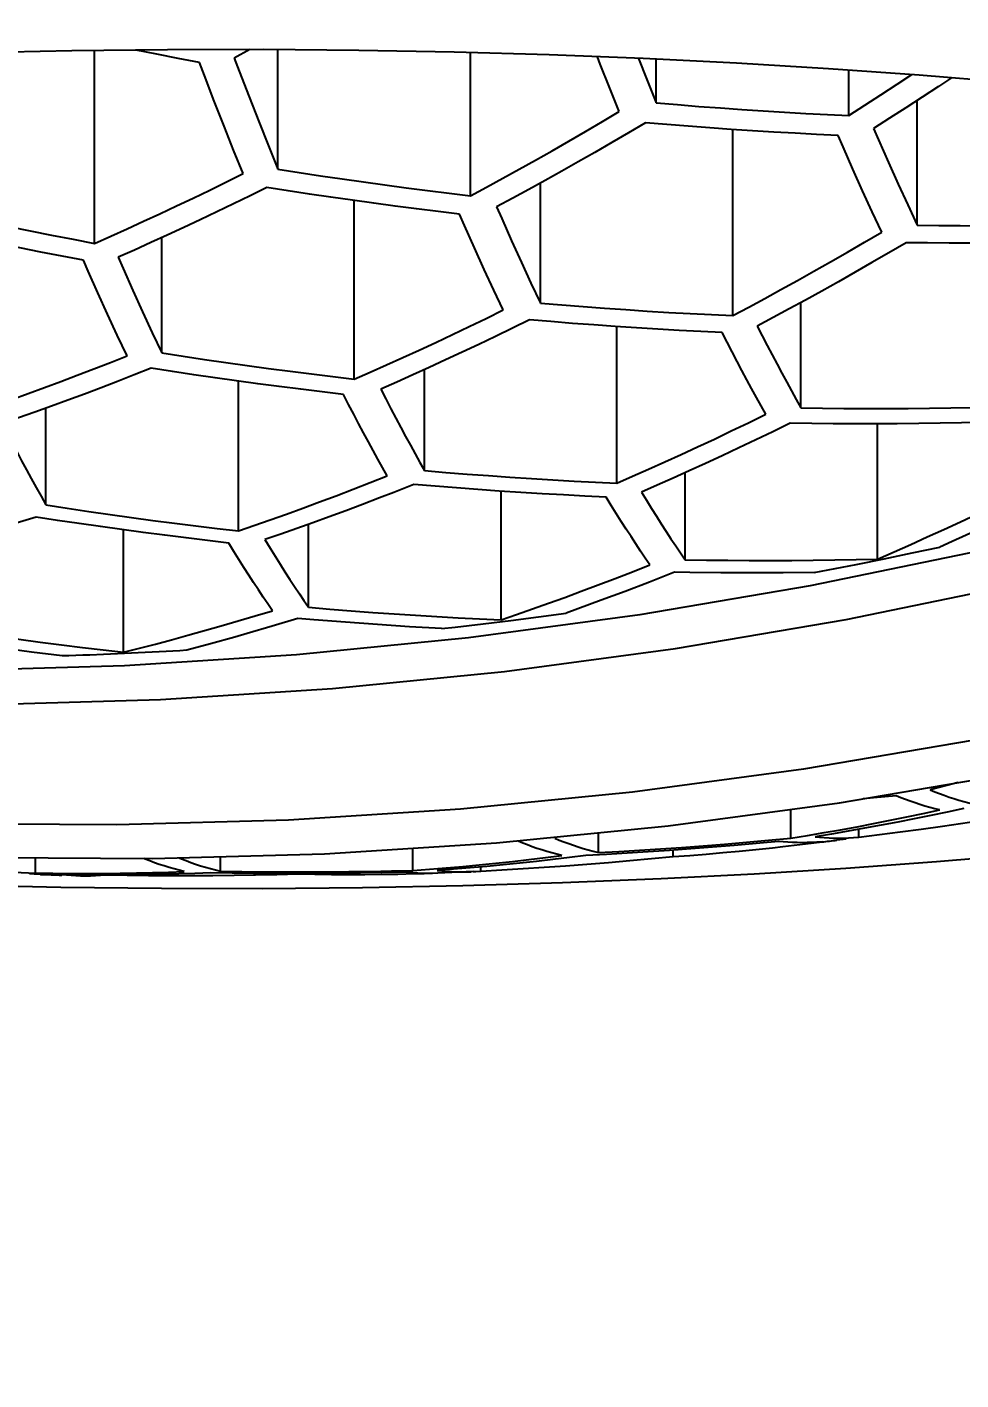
# Model space of a CAD drawing. Header units: millimetres. Extents: x 4859 to 5453, y 1404 to 2244.
# Drawn here: x 5011.84 to 5015.77, y 1857.01 to 1862.71 of the extents above; entities that cross this region are included whole.
import ezdxf

# ---------------------------------------------------------------- set-up
doc = ezdxf.new("R2010")
doc.units = ezdxf.units.MM
doc.styles.get("Standard").update_dxf_attribs({"font": 'arial.ttf'})
doc.dimstyles.new('사본(2) STANDARD', dxfattribs={"dimscale": 0, "dimtxt": 4, "dimasz": 4, "dimexe": 1.25, "dimexo": 0.625, "dimgap": 1.5, "dimtad": 3, "dimtih": 1, "dimtoh": 1, "dimdec": 1, "dimzin": 9, "dimdsep": 46, "dimtxsty": 'Standard', "dimcen": 2.5, "dimclrd": 3, "dimclre": 3, "dimclrt": 4, "dimadec": 0, "dimazin": 0, "dimtfac": 1, "dimtdec": 1, "dimtmove": 0, "dimatfit": 3, "dimfxl": 1.25, "dimtfill": 1, "dimtolj": 1, "dimtzin": 0, "dimarcsym": 0})

# ---------------------------------------------------------------- blocks, each defined once
blk = doc.blocks.new('*D81')
at = {"color": 3, "lineweight": -2, "transparency": 16777216}
for p, q in [((5012.045, 1914.0676), (4931.0962, 1914.0676)), ((4932.3462, 1908.0676), (4932.3462, 1776.681)), ((4932.3462, 1636.1676), (4932.3462, 1767.5541)), ((4987.545, 1630.1676), (4931.0962, 1630.1676))]:
    blk.add_line(p, q, dxfattribs=at)
at = {"color": 3, "transparency": 16777216}
for points in [[(4931.3462, 1908.0676), (4933.3462, 1908.0676), (4932.3462, 1914.0676)], [(4931.3462, 1636.1676), (4933.3462, 1636.1676), (4932.3462, 1630.1676)]]:
    blk.add_solid(points, dxfattribs=at)
at = {"layer": 'Defpoints', "color": 0, "transparency": 16777216}
for p in [(5012.67, 1914.0676), (4932.3462, 1630.1676), (4988.17, 1630.1676)]:
    blk.add_point(p, dxfattribs=at)
at = {"color": 4, "transparency": 16777216, "insert": (4932.3462, 1772.1176), "char_height": 6, "attachment_point": 5, "bg_fill": 3, "box_fill_scale": 1.1, "bg_fill_color": 256, "bg_fill_true_color": 13158600, "bg_fill_transparency": 0}
blk.add_mtext('\\A1;284', dxfattribs=at)
blk = doc.blocks.new('*D82')
at = {"color": 3, "lineweight": -2, "transparency": 16777216}
for p, q in [((5012.045, 1882.1676), (4963.4482, 1882.1676)), ((4964.6982, 1876.1676), (4964.6982, 1760.731)), ((4964.6982, 1636.1676), (4964.6982, 1751.6041)), ((4987.545, 1630.1676), (4963.4482, 1630.1676))]:
    blk.add_line(p, q, dxfattribs=at)
at = {"color": 3, "transparency": 16777216}
for points in [[(4963.6982, 1876.1676), (4965.6982, 1876.1676), (4964.6982, 1882.1676)], [(4963.6982, 1636.1676), (4965.6982, 1636.1676), (4964.6982, 1630.1676)]]:
    blk.add_solid(points, dxfattribs=at)
at = {"layer": 'Defpoints', "color": 0, "transparency": 16777216}
for p in [(5012.67, 1882.1676), (4964.6982, 1630.1676), (4988.17, 1630.1676)]:
    blk.add_point(p, dxfattribs=at)
at = {"color": 4, "transparency": 16777216, "insert": (4964.6982, 1756.1676), "char_height": 6, "attachment_point": 5, "bg_fill": 3, "box_fill_scale": 1.1, "bg_fill_color": 256, "bg_fill_true_color": 13158600, "bg_fill_transparency": 0}
blk.add_mtext('\\A1;252', dxfattribs=at)

msp = doc.modelspace()

# ---------------------------------------------------------------- linework, layer by layer
at = {"color": 7, "linetype": 'Continuous'}
for p, q in [((5012.1215, 1861.7965), (5012.1215, 1862.6093)), ((5012.8329, 1862.613), (5012.4297, 1862.6126)), ((5012.7767, 1862.6129), (5012.7109, 1862.5771)), ((5012.8947, 1862.1093), (5012.8947, 1862.6124)), ((5013.7054, 1861.9974), (5013.7054, 1862.5999)), ((5014.4127, 1862.5757), (5014.4477, 1862.4874)), ((5014.4875, 1862.3888), (5014.4875, 1862.5722)), ((5015.2981, 1862.3357), (5015.2981, 1862.5264)), ((5014.3321, 1862.3517), (5014.2924, 1862.4501)), ((5014.4477, 1862.4874), (5014.4875, 1862.3888)), ((5012.6676, 1862.2911), (5012.6266, 1862.3957)), ((5012.7731, 1862.4143), (5012.8141, 1862.3096)), ((5015.5868, 1861.8731), (5015.5868, 1862.3988)), ((5012.7081, 1862.1894), (5012.6676, 1862.2911)), ((5012.8141, 1862.3096), (5012.8546, 1862.2079)), ((5014.8101, 1861.4922), (5014.8101, 1862.2763)), ((5012.8546, 1862.2079), (5012.8947, 1862.1093)), ((5012.7483, 1862.0907), (5012.7081, 1862.1894)), ((5015.3565, 1862.0175), (5015.3155, 1862.1088)), ((5015.4653, 1862.1379), (5015.5063, 1862.0467)), ((5013.9995, 1861.5453), (5013.9995, 1862.0503)), ((5015.5063, 1862.0467), (5015.5468, 1861.9584)), ((5015.3969, 1861.9292), (5015.3565, 1862.0175)), ((5013.2161, 1861.2246), (5013.2161, 1861.977)), ((5015.4369, 1861.8439), (5015.3969, 1861.9292)), ((5015.5468, 1861.9584), (5015.5868, 1861.8731)), ((5012.4055, 1861.3352), (5012.4055, 1861.8207)), ((5013.7631, 1861.6867), (5013.722, 1861.7774)), ((5013.8787, 1861.8071), (5013.9197, 1861.7163)), ((5013.9197, 1861.7163), (5013.96, 1861.629)), ((5013.8034, 1861.5996), (5013.7631, 1861.6867)), ((5012.177, 1861.4978), (5012.1362, 1861.5877)), ((5012.2838, 1861.5978), (5012.3248, 1861.5076)), ((5013.8429, 1861.5159), (5013.8034, 1861.5996)), ((5013.96, 1861.629), (5013.9995, 1861.5453)), ((5015.097, 1861.1034), (5015.097, 1861.5473)), ((5012.218, 1861.4094), (5012.177, 1861.4978)), ((5012.3248, 1861.5076), (5012.3653, 1861.4201)), ((5012.259, 1861.3227), (5012.218, 1861.4094)), ((5012.3653, 1861.4201), (5012.4055, 1861.3352)), ((5014.3221, 1860.7862), (5014.3221, 1861.446)), ((5013.5115, 1860.8394), (5013.5115, 1861.2646)), ((5012.7281, 1860.5851), (5012.7281, 1861.2161)), ((5011.9174, 1860.6948), (5011.9174, 1861.1021)), ((5015.0519, 1861.0387), (5014.9791, 1861.0032)), ((5015.4196, 1860.4667), (5015.4196, 1861.0363)), ((5014.3221, 1860.7862), (5014.3883, 1860.8152)), ((5014.609, 1860.4634), (5014.609, 1860.8302)), ((5013.4663, 1860.7808), (5013.3819, 1860.7475)), ((5013.834, 1860.2102), (5013.834, 1860.7524)), ((5012.7281, 1860.5851), (5012.8625, 1860.6319)), ((5013.0234, 1860.2633), (5013.0234, 1860.613)), ((5012.2443, 1860.0738), (5012.2443, 1860.5895)), ((5015.5649, 1860.492), (5015.6824, 1860.5171)), ((5015.3297, 1860.444), (5015.4474, 1860.4677)), ((5015.4474, 1860.4677), (5015.5649, 1860.492)), ((5014.5639, 1860.4108), (5014.4594, 1860.3697)), ((5014.891, 1860.4079), (5014.7601, 1860.4084)), ((5015.022, 1860.4084), (5014.891, 1860.4079)), ((5015.1531, 1860.4097), (5015.022, 1860.4084)), ((5014.3567, 1860.3304), (5014.2559, 1860.2926)), ((5014.4594, 1860.3697), (5014.3567, 1860.3304)), ((5012.9783, 1860.2164), (5012.8705, 1860.1838)), ((5013.8749, 1860.2082), (5013.9916, 1860.2233)), ((5013.9916, 1860.2233), (5014.1083, 1860.239)), ((5013.3139, 1860.1903), (5013.1796, 1860.2001)), ((5013.4483, 1860.1815), (5013.3139, 1860.1903)), ((5013.5828, 1860.1736), (5013.4483, 1860.1815)), ((5013.7581, 1860.1939), (5013.8749, 1860.2082)), ((5012.6108, 1860.1094), (5012.5109, 1860.0823)), ((5012.713, 1860.138), (5012.6108, 1860.1094)), ((5011.8562, 1860.0746), (5011.724, 1860.0924)), ((5011.9854, 1860.0581), (5011.8562, 1860.0746)), ((5012.1605, 1860.065), (5012.1021, 1860.0622)), ((5012.2482, 1860.0685), (5012.1605, 1860.065)), ((5012.3358, 1860.073), (5012.2482, 1860.0685)), ((5015.2596, 1859.4395), (5015.978, 1859.5619)), ((5014.5384, 1859.3425), (5015.2596, 1859.4395)), ((5015.5172, 1859.461), (5015.4977, 1859.4689)), ((5015.7829, 1859.4154), (5015.7133, 1859.4004)), ((5015.0548, 1859.2901), (5015.0548, 1859.412)), ((5015.7133, 1859.4004), (5015.6436, 1859.3859)), ((5013.8146, 1859.2708), (5014.5384, 1859.3425)), ((5014.2442, 1859.2302), (5014.2442, 1859.3134)), ((5015.0548, 1859.2901), (5015.1245, 1859.3017)), ((5015.1245, 1859.3017), (5015.1941, 1859.3137)), ((5015.2258, 1859.3076), (5015.1561, 1859.296)), ((5015.34, 1859.2943), (5015.34, 1859.3275)), ((5013.0908, 1859.2247), (5013.8146, 1859.2708)), ((5013.4633, 1859.1543), (5013.4633, 1859.2484)), ((5013.9256, 1859.2696), (5013.9062, 1859.2776)), ((5014.9608, 1859.2814), (5015.0548, 1859.2901)), ((5014.9767, 1859.2503), (5015.0203, 1859.2552)), ((5015.0215, 1859.275), (5015.0021, 1859.2769)), ((5015.0203, 1859.2552), (5015.1161, 1859.2663)), ((5015.1161, 1859.2663), (5015.1859, 1859.2749)), ((5015.2872, 1859.2869), (5015.2486, 1859.282)), ((5011.6431, 1859.2093), (5012.367, 1859.2042)), ((5011.8736, 1859.1436), (5011.8736, 1859.2077)), ((5012.3357, 1859.202), (5012.3298, 1859.2045)), ((5012.367, 1859.2042), (5013.0908, 1859.2247)), ((5012.6527, 1859.1511), (5012.6527, 1859.2123)), ((5014.1219, 1859.2086), (5014.0524, 1859.2003)), ((5014.1914, 1859.2173), (5014.1219, 1859.2086)), ((5014.2779, 1859.222), (5014.1914, 1859.2173)), ((5014.5592, 1859.2128), (5014.5592, 1859.2401)), ((5011.7835, 1859.1478), (5011.8736, 1859.1436)), ((5012.4396, 1859.1331), (5012.5297, 1859.1332)), ((5012.5297, 1859.1332), (5012.6198, 1859.1336)), ((5012.7017, 1859.1432), (5012.6118, 1859.1445)), ((5013.373, 1859.1523), (5013.4633, 1859.1543)), ((5013.3994, 1859.1395), (5013.4686, 1859.141)), ((5013.443, 1859.1458), (5013.4225, 1859.1478)), ((5013.4633, 1859.1543), (5013.5332, 1859.1596)), ((5013.4686, 1859.141), (5013.511, 1859.1422)), ((5013.5452, 1859.1421), (5013.5248, 1859.142)), ((5013.5332, 1859.1596), (5013.603, 1859.1654)), ((5013.5683, 1859.1428), (5013.5452, 1859.1421)), ((5013.7165, 1859.1497), (5013.5683, 1859.1428)), ((5013.7485, 1859.1518), (5013.7485, 1859.1693))]:
    msp.add_line(p, q, dxfattribs=at)
for points in [[(5012.4297, 1862.6126), (5012.027, 1862.6083), (5011.6258, 1862.5999)], [(5012.5644, 1862.5583), (5012.4742, 1862.5757), (5012.3841, 1862.5935), (5012.297, 1862.6112)], [(5014.433, 1862.5749), (5014.0367, 1862.5903), (5013.6373, 1862.6018), (5013.2357, 1862.6094), (5012.8329, 1862.613)], [(5012.6266, 1862.3957), (5012.5852, 1862.5033), (5012.5644, 1862.5583)], [(5012.7109, 1862.5771), (5012.7317, 1862.5221), (5012.7731, 1862.4143)], [(5014.2924, 1862.4501), (5014.252, 1862.5519), (5014.24, 1862.5824)], [(5015.9698, 1862.4747), (5015.5946, 1862.5054), (5015.2128, 1862.5324), (5014.8253, 1862.5556), (5014.433, 1862.5749)], [(5015.2981, 1862.3357), (5015.3657, 1862.3788), (5015.4338, 1862.4227), (5015.5024, 1862.4675), (5015.5633, 1862.5076)], [(5015.7314, 1862.4942), (5015.6762, 1862.4575), (5015.607, 1862.412), (5015.5385, 1862.3673), (5015.4704, 1862.3235), (5015.4029, 1862.2805)], [(5014.4875, 1862.3888), (5014.5776, 1862.3812), (5014.6676, 1862.3739), (5014.7577, 1862.3671), (5014.8478, 1862.3608), (5014.9379, 1862.3549), (5015.0279, 1862.3494), (5015.118, 1862.3444), (5015.2081, 1862.3398), (5015.2981, 1862.3357)], [(5013.7054, 1861.9974), (5013.7733, 1862.034), (5013.8416, 1862.0712), (5013.9104, 1862.1091), (5013.9796, 1862.1478), (5014.0493, 1862.1871), (5014.1194, 1862.2272), (5014.1899, 1862.268), (5014.2608, 1862.3095), (5014.3321, 1862.3517)], [(5014.4424, 1862.3048), (5014.3709, 1862.2625), (5014.2999, 1862.2209), (5014.2294, 1862.18), (5014.1593, 1862.1399), (5014.0896, 1862.1005), (5014.0205, 1862.0619), (5013.9517, 1862.024), (5013.8834, 1861.9867), (5013.8156, 1861.9502)], [(5015.253, 1862.2516), (5015.1629, 1862.2558), (5015.0729, 1862.2604), (5014.9828, 1862.2654), (5014.8927, 1862.2708), (5014.8026, 1862.2768), (5014.7126, 1862.2831), (5014.6225, 1862.2899), (5014.5324, 1862.2971), (5014.4424, 1862.3048)], [(5015.4029, 1862.2805), (5015.4238, 1862.2322), (5015.4653, 1862.1379)], [(5015.3155, 1862.1088), (5015.274, 1862.2032), (5015.253, 1862.2516)], [(5012.8947, 1862.1093), (5012.9846, 1862.0952), (5013.0744, 1862.0814), (5013.1644, 1862.0681), (5013.2544, 1862.0553), (5013.3445, 1862.0428), (5013.4346, 1862.0308), (5013.5248, 1862.0193), (5013.6151, 1862.0081), (5013.7054, 1861.9974)], [(5012.1215, 1861.7965), (5012.1902, 1861.827), (5012.2591, 1861.8579), (5012.3283, 1861.8895), (5012.3977, 1861.9216), (5012.4674, 1861.9543), (5012.5373, 1861.9875), (5012.6074, 1862.0213), (5012.6777, 1862.0557), (5012.7483, 1862.0907)], [(5012.8484, 1862.0321), (5012.7777, 1861.9971), (5012.7073, 1861.9627), (5012.6372, 1861.929), (5012.5672, 1861.8957), (5012.4976, 1861.8631), (5012.4282, 1861.8311), (5012.3591, 1861.7996), (5012.2902, 1861.7686), (5012.2216, 1861.7383)], [(5013.659, 1861.9203), (5013.5687, 1861.931), (5013.4785, 1861.9421), (5013.3883, 1861.9537), (5013.2981, 1861.9657), (5013.2081, 1861.9781), (5013.118, 1861.9909), (5013.0281, 1862.0042), (5012.9382, 1862.0179), (5012.8484, 1862.0321)], [(5011.3109, 1861.9663), (5011.4011, 1861.9456), (5011.4913, 1861.9254), (5011.5814, 1861.9056), (5011.6715, 1861.8863), (5011.7616, 1861.8675), (5011.8516, 1861.8491), (5011.9416, 1861.8311), (5012.0316, 1861.8136), (5012.1215, 1861.7965)], [(5013.8156, 1861.9502), (5013.8368, 1861.9016), (5013.8787, 1861.8071)], [(5012.0752, 1861.7257), (5011.9859, 1861.7426), (5011.8966, 1861.7599), (5011.8072, 1861.7778), (5011.7178, 1861.796), (5011.6283, 1861.8147), (5011.5388, 1861.8338), (5011.4493, 1861.8534), (5011.3597, 1861.8735)], [(5013.722, 1861.7774), (5013.6802, 1861.8717), (5013.659, 1861.9203)], [(5015.5868, 1861.8731), (5015.6771, 1861.872), (5015.7673, 1861.8713), (5015.8575, 1861.8711), (5015.9476, 1861.8713), (5016.0377, 1861.8719), (5016.1277, 1861.873), (5016.2177, 1861.8745), (5016.3076, 1861.8764), (5016.3974, 1861.8788)], [(5014.8101, 1861.4922), (5014.877, 1861.5279), (5014.9446, 1861.5645), (5015.0129, 1861.6018), (5015.0819, 1861.6401), (5015.1515, 1861.6791), (5015.2219, 1861.719), (5015.2929, 1861.7598), (5015.3645, 1861.8014), (5015.4369, 1861.8439)], [(5015.5399, 1861.7994), (5015.4677, 1861.757), (5015.396, 1861.7155), (5015.3251, 1861.6747), (5015.2548, 1861.6349), (5015.1851, 1861.5959), (5015.1161, 1861.5577), (5015.0478, 1861.5204), (5014.9801, 1861.4838), (5014.9132, 1861.4481)], [(5016.3505, 1861.8048), (5016.2607, 1861.8024), (5016.1708, 1861.8005), (5016.0809, 1861.7991), (5015.9909, 1861.798), (5015.9008, 1861.7974), (5015.8107, 1861.7973), (5015.7205, 1861.7976), (5015.6302, 1861.7983), (5015.5399, 1861.7994)], [(5012.1362, 1861.5877), (5012.0955, 1861.6793), (5012.0752, 1861.7257)], [(5012.2216, 1861.7383), (5012.2424, 1861.6907), (5012.2838, 1861.5978)], [(5013.9995, 1861.5453), (5014.0895, 1861.5377), (5014.1796, 1861.5305), (5014.2697, 1861.5237), (5014.3597, 1861.5174), (5014.4498, 1861.5115), (5014.5399, 1861.506), (5014.63, 1861.501), (5014.72, 1861.4963), (5014.8101, 1861.4922)], [(5013.2161, 1861.2246), (5013.2836, 1861.2542), (5013.3516, 1861.2845), (5013.4201, 1861.3155), (5013.4892, 1861.3471), (5013.5589, 1861.3794), (5013.6291, 1861.4125), (5013.6998, 1861.4462), (5013.7711, 1861.4807), (5013.8429, 1861.5159)], [(5013.9544, 1861.4744), (5013.8824, 1861.4391), (5013.811, 1861.4045), (5013.7402, 1861.3707), (5013.67, 1861.3376), (5013.6003, 1861.3052), (5013.5312, 1861.2736), (5013.4628, 1861.2426), (5013.3949, 1861.2123), (5013.3276, 1861.1828)], [(5014.765, 1861.4213), (5014.6749, 1861.4254), (5014.5848, 1861.4301), (5014.4948, 1861.4351), (5014.4047, 1861.4406), (5014.3146, 1861.4465), (5014.2245, 1861.4528), (5014.1345, 1861.4596), (5014.0444, 1861.4668), (5013.9544, 1861.4744)], [(5014.9488, 1861.0764), (5014.9291, 1861.1117), (5014.9092, 1861.1477), (5014.8891, 1861.1845), (5014.8688, 1861.222), (5014.8484, 1861.2603), (5014.8278, 1861.2994), (5014.807, 1861.3392), (5014.7861, 1861.3798), (5014.765, 1861.4213)], [(5014.9132, 1861.4481), (5014.9342, 1861.4068), (5014.9551, 1861.3662), (5014.9759, 1861.3264), (5014.9965, 1861.2874), (5015.0169, 1861.2491), (5015.0372, 1861.2116), (5015.0573, 1861.1748), (5015.0772, 1861.1387), (5015.097, 1861.1034)], [(5011.7049, 1861.1145), (5011.7735, 1861.1388), (5011.8423, 1861.1636), (5011.9113, 1861.1888), (5011.9804, 1861.2146), (5012.0498, 1861.2408), (5012.1194, 1861.2676), (5012.1891, 1861.2949), (5012.259, 1861.3227)], [(5012.4055, 1861.3352), (5012.4953, 1861.3212), (5012.5852, 1861.3077), (5012.6752, 1861.2946), (5012.7652, 1861.2818), (5012.8553, 1861.2696), (5012.9454, 1861.2577), (5013.0356, 1861.2462), (5013.1258, 1861.2352), (5013.2161, 1861.2246)], [(5012.3603, 1861.2705), (5012.2898, 1861.2425), (5012.2195, 1861.215), (5012.1495, 1861.1881), (5012.0796, 1861.1617), (5012.0099, 1861.1358), (5011.9405, 1861.1104), (5011.8713, 1861.0855), (5011.8023, 1861.0611), (5011.7336, 1861.0372)], [(5013.171, 1861.16), (5013.0807, 1861.1706), (5012.9905, 1861.1816), (5012.9003, 1861.193), (5012.8102, 1861.2049), (5012.7201, 1861.2172), (5012.6301, 1861.2299), (5012.5401, 1861.243), (5012.4502, 1861.2565), (5012.3603, 1861.2705)], [(5005.991, 1860.6063), (5006.6844, 1860.4237), (5007.3831, 1860.2664), (5008.0872, 1860.1343), (5008.7976, 1860.0273), (5009.5133, 1859.9456), (5010.2318, 1859.8894), (5010.9529, 1859.8588), (5011.6767, 1859.8538), (5012.4006, 1859.8743), (5013.1244, 1859.9205), (5013.8482, 1859.9923), (5014.5693, 1860.0894), (5015.2877, 1860.2118), (5016.0035, 1860.3596), (5016.7138, 1860.532), (5017.4179, 1860.7291), (5018.1167, 1860.9509), (5018.81, 1861.1974)], [(5013.3276, 1861.1828), (5013.349, 1861.141), (5013.3702, 1861.1001), (5013.3911, 1861.0601), (5013.4118, 1861.0211), (5013.4322, 1860.983), (5013.4524, 1860.9458), (5013.4723, 1860.9095), (5013.492, 1860.874), (5013.5115, 1860.8394)], [(5013.3548, 1860.817), (5013.3354, 1860.8517), (5013.3156, 1860.8872), (5013.2957, 1860.9235), (5013.2755, 1860.9607), (5013.255, 1860.9987), (5013.2344, 1861.0377), (5013.2135, 1861.0776), (5013.1923, 1861.1183), (5013.171, 1861.16)], [(5014.3883, 1860.8152), (5014.4555, 1860.845), (5014.5234, 1860.8756), (5014.5922, 1860.9069), (5014.6619, 1860.9391), (5014.7324, 1860.9722), (5014.8037, 1861.0061), (5014.8758, 1861.0408), (5014.9488, 1861.0764)], [(5015.097, 1861.1034), (5015.1873, 1861.1021), (5015.2775, 1861.1013), (5015.3677, 1861.1009), (5015.4578, 1861.101), (5015.5479, 1861.1014), (5015.6379, 1861.1023), (5015.7279, 1861.1036), (5015.8178, 1861.1054), (5015.9076, 1861.1076)], [(5011.7336, 1861.0372), (5011.7539, 1860.9976), (5011.7743, 1860.9583), (5011.7947, 1860.9194), (5011.8151, 1860.881), (5011.8355, 1860.8429), (5011.856, 1860.8053), (5011.8765, 1860.768), (5011.8969, 1860.7312), (5011.9174, 1860.6948)], [(5015.8625, 1861.0428), (5015.7727, 1861.0406), (5015.6827, 1861.0389), (5015.5928, 1861.0376), (5015.5027, 1861.0367), (5015.4127, 1861.0363), (5015.3225, 1861.0362), (5015.2324, 1861.0366), (5015.1422, 1861.0375), (5015.0519, 1861.0387)], [(5014.9791, 1861.0032), (5014.907, 1860.9686), (5014.8358, 1860.9347), (5014.7653, 1860.9017), (5014.6956, 1860.8696), (5014.6268, 1860.8382), (5014.5588, 1860.8076), (5014.4915, 1860.7778), (5014.4251, 1860.7488)], [(5013.5115, 1860.8394), (5013.6015, 1860.8318), (5013.6916, 1860.8246), (5013.7816, 1860.8179), (5013.8717, 1860.8116), (5013.9618, 1860.8056), (5014.0519, 1860.8002), (5014.1419, 1860.7951), (5014.232, 1860.7905), (5014.3221, 1860.7862)], [(5012.8625, 1860.6319), (5012.9308, 1860.6563), (5012.9997, 1860.6813), (5013.0694, 1860.7071), (5013.1397, 1860.7335), (5013.2107, 1860.7606), (5013.2824, 1860.7885), (5013.3548, 1860.817)], [(5013.3819, 1860.7475), (5013.3217, 1860.7241), (5013.2505, 1860.6968), (5013.1801, 1860.6703), (5013.1104, 1860.6445), (5013.0416, 1860.6195), (5012.9735, 1860.5951), (5012.9061, 1860.5713), (5012.8396, 1860.5483)], [(5014.277, 1860.7276), (5014.1869, 1860.7318), (5014.0968, 1860.7365), (5014.0068, 1860.7415), (5013.9167, 1860.747), (5013.8266, 1860.7529), (5013.7365, 1860.7593), (5013.6465, 1860.766), (5013.5564, 1860.7732), (5013.4663, 1860.7808)], [(5014.4608, 1860.442), (5014.4413, 1860.4707), (5014.4215, 1860.5001), (5014.4016, 1860.5303), (5014.3813, 1860.5612), (5014.3609, 1860.5929), (5014.3403, 1860.6254), (5014.3194, 1860.6586), (5014.2983, 1860.6927), (5014.277, 1860.7276)], [(5014.4251, 1860.7488), (5014.4464, 1860.7141), (5014.4674, 1860.6801), (5014.4882, 1860.6469), (5014.5089, 1860.6145), (5014.5293, 1860.5829), (5014.5495, 1860.5519), (5014.5696, 1860.5217), (5014.5894, 1860.4922), (5014.609, 1860.4634)], [(5015.6988, 1860.5912), (5015.7685, 1860.6234), (5015.8381, 1860.656), (5015.9076, 1860.6889), (5015.977, 1860.7223), (5016.0464, 1860.7561)], [(5019.349, 1860.6892), (5018.6556, 1860.4428), (5017.9568, 1860.221), (5017.2527, 1860.0241), (5016.5423, 1859.8517), (5015.8266, 1859.704), (5015.1082, 1859.5816), (5014.387, 1859.4846), (5013.6632, 1859.4129), (5012.9394, 1859.3668), (5012.2155, 1859.3463), (5011.4917, 1859.3514), (5010.7706, 1859.382), (5010.0522, 1859.4383)], [(5011.9174, 1860.6948), (5012.0077, 1860.6809), (5012.0979, 1860.6674), (5012.1881, 1860.6543), (5012.2782, 1860.6417), (5012.3683, 1860.6295), (5012.4583, 1860.6178), (5012.5483, 1860.6064), (5012.6382, 1860.5955), (5012.7281, 1860.5851)], [(5011.8766, 1860.6434), (5011.8067, 1860.6221), (5011.7369, 1860.6013), (5011.6672, 1860.5809), (5011.5975, 1860.5609), (5011.5278, 1860.5414), (5011.4582, 1860.5223), (5011.3887, 1860.5036), (5011.3192, 1860.4854), (5011.2498, 1860.4676)], [(5012.6872, 1860.5338), (5012.5974, 1860.5443), (5012.5076, 1860.5552), (5012.4176, 1860.5665), (5012.3276, 1860.5782), (5012.2375, 1860.5904), (5012.1474, 1860.603), (5012.0572, 1860.616), (5011.9669, 1860.6295), (5011.8766, 1860.6434)], [(5015.4196, 1860.4667), (5015.4895, 1860.4972), (5015.5594, 1860.5281), (5015.6291, 1860.5595), (5015.6988, 1860.5912)], [(5015.836, 1860.587), (5015.7336, 1860.5402), (5015.6824, 1860.5171)], [(5012.8711, 1860.249), (5012.8517, 1860.2773), (5012.8321, 1860.3064), (5012.8123, 1860.3364), (5012.7921, 1860.3671), (5012.7717, 1860.3987), (5012.751, 1860.4312), (5012.73, 1860.4645), (5012.7087, 1860.4987), (5012.6872, 1860.5338)], [(5012.8396, 1860.5483), (5012.8612, 1860.513), (5012.8826, 1860.4786), (5012.9036, 1860.4451), (5012.9243, 1860.4126), (5012.9448, 1860.381), (5012.9649, 1860.3503), (5012.9847, 1860.3204), (5013.0042, 1860.2915), (5013.0234, 1860.2633)], [(5015.852, 1860.5016), (5015.1363, 1860.3539), (5014.4179, 1860.2315)], [(5014.1021, 1860.3051), (5014.1718, 1860.3308), (5014.2425, 1860.3573), (5014.3142, 1860.3847), (5014.387, 1860.4129), (5014.4608, 1860.442)], [(5014.609, 1860.4634), (5014.6989, 1860.4621), (5014.7888, 1860.4612), (5014.8788, 1860.4607), (5014.9688, 1860.4607), (5015.0589, 1860.461), (5015.149, 1860.4618), (5015.2392, 1860.463), (5015.3294, 1860.4646), (5015.4196, 1860.4667)], [(5015.1531, 1860.4097), (5015.212, 1860.4209), (5015.3297, 1860.444)], [(5014.7601, 1860.4084), (5014.6293, 1860.4097), (5014.5639, 1860.4108)], [(5013.834, 1860.2102), (5013.8995, 1860.2327), (5013.966, 1860.2561), (5014.0335, 1860.2802), (5014.1021, 1860.3051)], [(5014.2559, 1860.2926), (5014.157, 1860.2565), (5014.1083, 1860.239)], [(5014.5086, 1859.1207), (5014.9001, 1859.1407), (5015.2865, 1859.1646), (5015.6671, 1859.1923), (5016.0409, 1859.2237), (5016.4072, 1859.2588), (5016.765, 1859.2974), (5017.1136, 1859.3396), (5017.4522, 1859.3851), (5017.7801, 1859.4339), (5018.0965, 1859.4858), (5018.4006, 1859.5409), (5018.6919, 1859.5988), (5018.9696, 1859.6596), (5019.2331, 1859.7231), (5019.4819, 1859.789), (5019.7153, 1859.8574), (5019.9329, 1859.928), (5020.1341, 1860.0006), (5020.3186, 1860.0752), (5020.4858, 1860.1514), (5020.6354, 1860.2293), (5020.7263, 1860.2826)], [(5012.5155, 1860.1454), (5012.5851, 1860.1649), (5012.6555, 1860.1849), (5012.7266, 1860.2057), (5012.7985, 1860.227), (5012.8711, 1860.249)], [(5014.4179, 1860.2315), (5013.6968, 1860.1344), (5012.973, 1860.0626)], [(5013.1796, 1860.2001), (5013.0454, 1860.2108), (5012.9783, 1860.2164)], [(5013.0234, 1860.2633), (5013.1135, 1860.2558), (5013.2035, 1860.2486), (5013.2936, 1860.2419), (5013.3837, 1860.2355), (5013.4738, 1860.2296), (5013.5639, 1860.2241)], [(5013.5639, 1860.2241), (5013.6539, 1860.2191), (5013.744, 1860.2144), (5013.834, 1860.2102)], [(5011.4337, 1860.1828), (5011.5276, 1860.1685), (5011.6205, 1860.1547), (5011.7125, 1860.1415), (5011.8035, 1860.1289), (5011.8936, 1860.1168), (5011.9827, 1860.1053)], [(5012.8705, 1860.1838), (5012.7649, 1860.1529), (5012.713, 1860.138)], [(5013.5828, 1860.1736), (5013.6412, 1860.1802), (5013.7581, 1860.1939)], [(5011.9827, 1860.1053), (5012.0709, 1860.0942), (5012.1581, 1860.0837), (5012.2443, 1860.0738)], [(5012.2443, 1860.0738), (5012.311, 1860.0908), (5012.3784, 1860.1084), (5012.4466, 1860.1266), (5012.5155, 1860.1454)], [(5012.973, 1860.0626), (5012.2491, 1860.0164), (5011.5253, 1859.9959), (5010.8015, 1860.0009)], [(5012.1021, 1860.0622), (5012.0729, 1860.0609), (5012.0437, 1860.0598), (5012.0146, 1860.0589), (5011.9854, 1860.0581)], [(5012.5109, 1860.0823), (5012.4818, 1860.0804), (5012.4526, 1860.0787), (5012.4234, 1860.0771), (5012.3942, 1860.0756), (5012.3358, 1860.073)], [(5006.6963, 1859.5888), (5007.0052, 1859.5285), (5007.3281, 1859.4714), (5007.6643, 1859.4178), (5008.0129, 1859.3677), (5008.3732, 1859.3212), (5008.7441, 1859.2786), (5009.1248, 1859.2399), (5009.5142, 1859.2051), (5009.9116, 1859.1745), (5010.3158, 1859.148), (5010.7258, 1859.1257), (5011.1407, 1859.1077), (5011.5594, 1859.094), (5011.9808, 1859.0846), (5012.4039, 1859.0797), (5012.8278, 1859.0791), (5013.2512, 1859.083), (5013.6732, 1859.0912), (5014.0926, 1859.1038), (5014.5086, 1859.1207)], [(5015.7583, 1859.5245), (5015.7107, 1859.512), (5015.6412, 1859.4941)], [(5015.6412, 1859.4941), (5015.6608, 1859.4861), (5015.6806, 1859.4784)], [(5015.6806, 1859.4784), (5015.7007, 1859.471), (5015.7209, 1859.4639), (5015.7413, 1859.4572), (5015.7619, 1859.4509), (5015.7828, 1859.4449), (5015.8038, 1859.4394), (5015.8251, 1859.4342)], [(5015.4977, 1859.4689), (5015.4023, 1859.4602), (5015.3588, 1859.4564)], [(5015.6392, 1859.4201), (5015.6183, 1859.426), (5015.5976, 1859.4323), (5015.5772, 1859.439), (5015.557, 1859.446), (5015.537, 1859.4533), (5015.5172, 1859.461)], [(5015.6816, 1859.4095), (5015.6603, 1859.4146), (5015.6392, 1859.4201)], [(5015.1941, 1859.3137), (5015.2637, 1859.3261), (5015.3334, 1859.3389), (5015.403, 1859.3522), (5015.4727, 1859.3659), (5015.5423, 1859.38), (5015.6119, 1859.3945), (5015.6816, 1859.4095)], [(5015.6436, 1859.3859), (5015.574, 1859.3718), (5015.5043, 1859.3581), (5015.4347, 1859.3448), (5015.3651, 1859.332), (5015.2954, 1859.3196), (5015.2258, 1859.3076)], [(5015.34, 1859.2943), (5015.427, 1859.3053), (5015.5148, 1859.3169), (5015.6034, 1859.329), (5015.6927, 1859.3417), (5015.8451, 1859.3642)], [(5014.0263, 1859.2343), (5014.0056, 1859.2407), (5013.9852, 1859.2475), (5013.965, 1859.2546), (5013.9452, 1859.2619), (5013.9256, 1859.2696)], [(5014.0603, 1859.2903), (5014.0795, 1859.2824), (5014.099, 1859.2747), (5014.1189, 1859.2674)], [(5014.1189, 1859.2674), (5014.139, 1859.2604), (5014.1594, 1859.2536), (5014.1802, 1859.2472), (5014.2012, 1859.2412), (5014.2225, 1859.2355), (5014.2442, 1859.2302)], [(5014.2442, 1859.2302), (5014.3303, 1859.2349), (5014.4174, 1859.2401), (5014.5055, 1859.2457), (5014.5945, 1859.2518), (5014.6846, 1859.2584), (5014.7757, 1859.2656), (5014.8678, 1859.2732), (5014.9608, 1859.2814)], [(5015.0021, 1859.2769), (5014.9084, 1859.2683), (5014.8157, 1859.2602), (5014.7238, 1859.2525), (5014.6328, 1859.2454), (5014.5428, 1859.2389), (5014.4536, 1859.2328), (5014.3653, 1859.2271), (5014.2779, 1859.222)], [(5014.5592, 1859.2128), (5014.6286, 1859.218), (5014.6982, 1859.2236), (5014.7677, 1859.2296), (5014.8373, 1859.2361), (5014.907, 1859.243), (5014.9767, 1859.2503)], [(5015.1225, 1859.2716), (5015.1018, 1859.2714), (5015.0814, 1859.2717), (5015.0612, 1859.2724), (5015.0413, 1859.2735), (5015.0215, 1859.275)], [(5015.1859, 1859.2749), (5015.1645, 1859.2734), (5015.1434, 1859.2722), (5015.1225, 1859.2716)], [(5015.1561, 1859.296), (5015.1756, 1859.2941), (5015.1953, 1859.2926), (5015.2152, 1859.2915)], [(5015.2152, 1859.2915), (5015.2354, 1859.2909), (5015.2558, 1859.2906), (5015.2765, 1859.2908), (5015.2974, 1859.2915), (5015.3186, 1859.2926), (5015.34, 1859.2943)], [(5012.4363, 1859.1669), (5012.4156, 1859.1733), (5012.3951, 1859.18), (5012.375, 1859.1871), (5012.3552, 1859.1944), (5012.3357, 1859.202)], [(5012.4786, 1859.2074), (5012.4882, 1859.2034), (5012.5078, 1859.1957), (5012.5277, 1859.1884)], [(5012.5277, 1859.1884), (5012.5478, 1859.1813), (5012.5682, 1859.1745), (5012.589, 1859.1681), (5012.6099, 1859.1621), (5012.6312, 1859.1564), (5012.6527, 1859.1511)], [(5014.0524, 1859.2003), (5013.9828, 1859.1925), (5013.9132, 1859.1851), (5013.8436, 1859.1781), (5013.7739, 1859.1715), (5013.7042, 1859.1654), (5013.6344, 1859.1596), (5013.5647, 1859.1543)], [(5013.603, 1859.1654), (5013.6727, 1859.1716), (5013.7424, 1859.1781), (5013.8121, 1859.1852), (5013.8817, 1859.1926), (5013.9512, 1859.2004), (5014.0207, 1859.2087), (5014.0901, 1859.2173)], [(5014.0901, 1859.2173), (5014.0686, 1859.2226), (5014.0473, 1859.2283), (5014.0263, 1859.2343)], [(5014.1059, 1859.1744), (5014.196, 1859.1811), (5014.2864, 1859.1884), (5014.377, 1859.196), (5014.4679, 1859.2042), (5014.5592, 1859.2128)], [(5011.8947, 1859.138), (5011.8875, 1859.1382), (5011.8676, 1859.1393), (5011.8479, 1859.1408)], [(5011.8736, 1859.1436), (5011.9463, 1859.1425), (5012.0182, 1859.142)], [(5012.4774, 1859.1401), (5012.4091, 1859.1385), (5012.3402, 1859.1373), (5012.2705, 1859.1365), (5012.2002, 1859.1361), (5012.1292, 1859.1362), (5012.0575, 1859.1367), (5011.9851, 1859.1377)], [(5011.9851, 1859.1377), (5012.0046, 1859.1358), (5012.0243, 1859.1342), (5012.0442, 1859.1331), (5012.0608, 1859.1325)], [(5012.0182, 1859.142), (5012.0894, 1859.1418), (5012.1598, 1859.1421), (5012.2295, 1859.1429), (5012.2984, 1859.144), (5012.3665, 1859.1456), (5012.4338, 1859.1475), (5012.5004, 1859.1499)], [(5012.0608, 1859.1325), (5012.0644, 1859.1324), (5012.0849, 1859.1321), (5012.1055, 1859.1323), (5012.1264, 1859.1329), (5012.1476, 1859.134), (5012.1689, 1859.1356)], [(5012.1689, 1859.1356), (5012.2592, 1859.1343), (5012.3494, 1859.1335), (5012.4396, 1859.1331)], [(5012.5004, 1859.1499), (5012.4787, 1859.1552), (5012.4574, 1859.1608), (5012.4363, 1859.1669)], [(5012.6118, 1859.1445), (5012.545, 1859.1421), (5012.4774, 1859.1401)], [(5012.6198, 1859.1336), (5012.7098, 1859.1345), (5012.7998, 1859.1358), (5012.8897, 1859.1376), (5012.9796, 1859.1398)], [(5012.6527, 1859.1511), (5012.7425, 1859.1498), (5012.8324, 1859.1489), (5012.9223, 1859.1484), (5013.0123, 1859.1483), (5013.1024, 1859.1487), (5013.1925, 1859.1494), (5013.2827, 1859.1506), (5013.373, 1859.1523)], [(5013.4225, 1859.1478), (5013.3322, 1859.1458), (5013.242, 1859.1441), (5013.1519, 1859.1429), (5013.0617, 1859.1421), (5012.9717, 1859.1417), (5012.8816, 1859.1418), (5012.7917, 1859.1423), (5012.7017, 1859.1432)], [(5012.9796, 1859.1398), (5013.0501, 1859.1386), (5013.1204, 1859.1379), (5013.1905, 1859.1377), (5013.2603, 1859.1379), (5013.33, 1859.1385), (5013.3994, 1859.1395)], [(5013.5248, 1859.142), (5013.5044, 1859.1423), (5013.4839, 1859.143), (5013.4635, 1859.1442), (5013.443, 1859.1458)], [(5013.5647, 1859.1543), (5013.5852, 1859.1523), (5013.6057, 1859.1507)], [(5013.6057, 1859.1507), (5013.6261, 1859.1495), (5013.6466, 1859.1488), (5013.667, 1859.1485), (5013.6874, 1859.1487), (5013.7078, 1859.1493)], [(5013.7165, 1859.1497), (5013.7282, 1859.1503), (5013.7485, 1859.1518)], [(5013.7485, 1859.1518), (5013.8374, 1859.1568), (5013.9267, 1859.1622), (5014.0162, 1859.1681), (5014.1059, 1859.1744)]]:
    msp.add_lwpolyline(points, dxfattribs=at)
for start, end in [(276.85501, 277.02751), (267.89202, 268.13751)]:
    msp.add_arc((5012.67, 1880.2003), 21.0766, start, end, dxfattribs=at)

# ---------------------------------------------------------------- next in the draw order: dimensions: what is measured, and where the dimension line sits
dim = msp.add_linear_dim(base=(4932.3462, 1630.1676), p1=(5012.67, 1914.0676), p2=(4988.17, 1630.1676), angle=90, text='284', dimstyle='사본(2) STANDARD', override={"dimscale": 1, "dimtxt": 6, "dimasz": 6, "dimtad": 0})
dim.commit()
dim.dimension.update_dxf_attribs({"geometry": '*D81', "text_midpoint": (4932.3462, 1772.1176)})

# ---------------------------------------------------------------- next in the draw order: dimensions: what is measured, and where the dimension line sits
dim = msp.add_linear_dim(base=(4964.6982, 1630.1676), p1=(5012.67, 1882.1676), p2=(4988.17, 1630.1676), angle=90, dimstyle='사본(2) STANDARD', override={"dimscale": 1, "dimtxt": 6, "dimasz": 6, "dimtad": 0})
dim.commit()
dim.dimension.update_dxf_attribs({"geometry": '*D82', "text_midpoint": (4964.6982, 1756.1676)})

doc.saveas('drawing.dxf')
